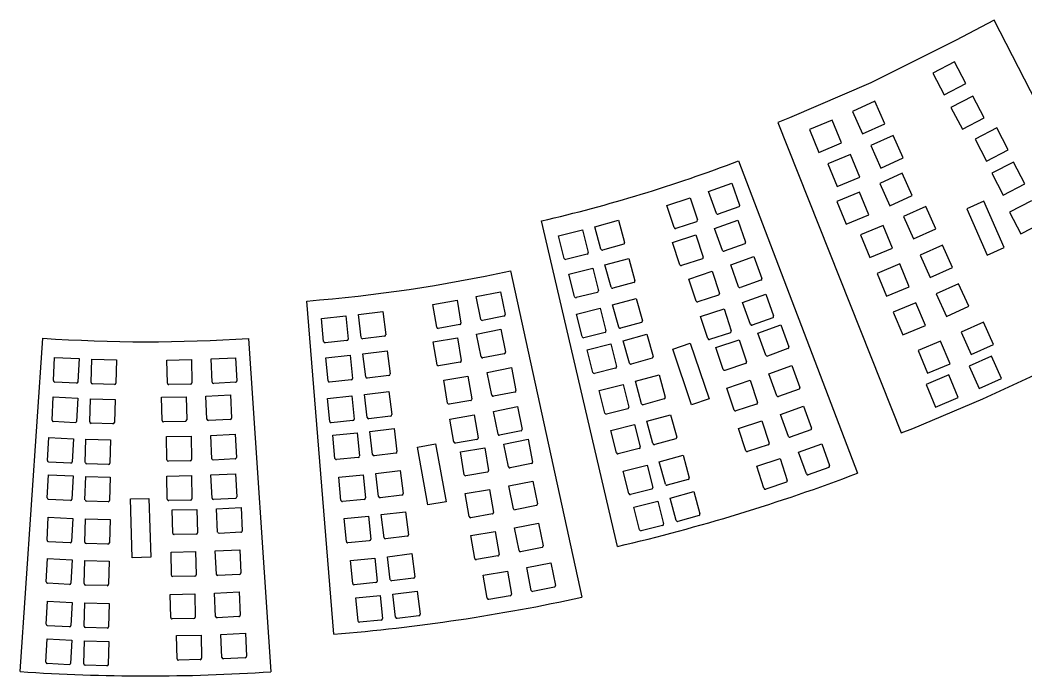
# Model space of a CAD drawing. Extents: x -234 to 632, y -244 to 547.
# Drawn here: x 186.4 to 349.9, y -234.4 to -127.8 of the extents above; entities that cross this region are included whole.
import ezdxf

# ---------------------------------------------------------------- set-up
doc = ezdxf.new("R2010")
doc.units = 0
doc.layers.get('0').update_dxf_attribs({"linetype": 'CONTINUOUS'})

msp = doc.modelspace()

# ---------------------------------------------------------------- linework, layer by layer
at = {"color": 7, "linetype": 'CONTINUOUS'}
for p, q in [((344.76, -127.82), (338.44, -131.12)), ((397.7, -231.41), (344.76, -127.82)), ((338.29, -134.61), (334.75, -136.45)), ((340.14, -138.15), (338.29, -134.61)), ((334.75, -136.45), (336.59, -139.99)), ((336.59, -139.99), (340.14, -138.15)), ((341.26, -140.17), (337.72, -142.01)), ((343.11, -143.71), (341.26, -140.17)), ((325.33, -141.02), (321.69, -142.67)), ((326.98, -144.66), (325.33, -141.02)), ((337.72, -142.01), (339.57, -145.55)), ((311.47, -143.7), (309.57, -144.45)), ((321.69, -142.67), (323.34, -146.3)), ((339.57, -145.55), (343.11, -143.71)), ((309.57, -144.45), (329.63, -194.94)), ((318.39, -144.1), (314.7, -145.63)), ((319.93, -147.79), (318.39, -144.1)), ((323.34, -146.3), (326.98, -144.66)), ((345.2, -145.34), (341.66, -147.19)), ((347.04, -148.89), (345.2, -145.34)), ((314.7, -145.63), (316.24, -149.32)), ((328.31, -146.59), (324.67, -148.23)), ((329.95, -150.23), (328.31, -146.59)), ((316.24, -149.32), (319.93, -147.79)), ((324.67, -148.23), (326.31, -151.87)), ((341.66, -147.19), (343.5, -150.73)), ((321.36, -149.66), (317.68, -151.2)), ((322.9, -153.35), (321.36, -149.66)), ((326.31, -151.87), (329.95, -150.23)), ((343.5, -150.73), (347.04, -148.89)), ((303.19, -150.72), (322.54, -201.48)), ((317.68, -151.2), (319.21, -154.88)), ((347.88, -150.89), (344.34, -152.73)), ((349.72, -154.43), (347.88, -150.89)), ((319.21, -154.88), (322.9, -153.35)), ((329.79, -152.72), (326.15, -154.36)), ((331.43, -156.36), (329.79, -152.72)), ((344.34, -152.73), (346.18, -156.27)), ((298.33, -155.69), (302.09, -154.33)), ((302.09, -154.33), (303.37, -157.88)), ((326.15, -154.36), (327.79, -158)), ((346.18, -156.27), (349.72, -154.43)), ((291.52, -157.97), (295.32, -156.72)), ((295.32, -156.72), (296.5, -160.31)), ((299.61, -159.24), (298.33, -155.69)), ((322.85, -155.79), (319.16, -157.33)), ((324.38, -159.48), (322.85, -155.79)), ((327.79, -158), (331.43, -156.36)), ((292.7, -161.56), (291.52, -157.97)), ((303.24, -158.17), (299.9, -159.37)), ((319.16, -157.33), (320.69, -161.01)), ((333.64, -158.12), (330, -159.76)), ((335.28, -161.76), (333.64, -158.12)), ((343.05, -157.27), (340.31, -158.48)), ((340.31, -158.48), (343.62, -166.01)), ((346.36, -164.8), (343.05, -157.27)), ((350.8, -157.18), (347.26, -159.02)), ((320.69, -161.01), (324.38, -159.48)), ((330, -159.76), (331.64, -163.4)), ((347.26, -159.02), (349.1, -162.56)), ((283.53, -213.38), (271.18, -160.48)), ((279.81, -161.41), (283.67, -160.35)), ((280.82, -165.05), (279.81, -161.41)), ((283.67, -160.35), (284.67, -163.98)), ((296.35, -160.59), (292.98, -161.7)), ((299.29, -161.71), (303.05, -160.36)), ((300.57, -165.27), (299.29, -161.71)), ((303.05, -160.36), (304.33, -163.91)), ((326.69, -161.2), (323.01, -162.73)), ((328.23, -164.88), (326.69, -161.2)), ((331.64, -163.4), (335.28, -161.76)), ((349.1, -162.56), (352.64, -160.72)), ((273.94, -162.91), (277.82, -161.93)), ((274.86, -166.57), (273.94, -162.91)), ((277.82, -161.93), (278.74, -165.6)), ((292.47, -164), (296.27, -162.75)), ((296.27, -162.75), (297.45, -166.34)), ((323.01, -162.73), (324.54, -166.42)), ((284.52, -164.26), (281.09, -165.21)), ((293.65, -167.59), (292.47, -164)), ((304.19, -164.2), (300.85, -165.4)), ((324.54, -166.42), (328.23, -164.88)), ((336.34, -164.39), (332.71, -166.04)), ((337.99, -168.03), (336.34, -164.39)), ((343.62, -166.01), (346.36, -164.8)), ((278.58, -165.87), (275.13, -166.73)), ((281.47, -167.62), (285.33, -166.56)), ((285.33, -166.56), (286.33, -170.2)), ((297.31, -166.62), (293.93, -167.73)), ((301.91, -167.62), (305.68, -166.27)), ((305.68, -166.27), (306.96, -169.82)), ((332.71, -166.04), (334.35, -169.68)), ((275.6, -169.12), (279.48, -168.15)), ((279.48, -168.15), (280.4, -171.81)), ((282.47, -171.26), (281.47, -167.62)), ((303.19, -171.17), (301.91, -167.62)), ((329.4, -167.47), (325.71, -169.01)), ((330.94, -171.16), (329.4, -167.47)), ((334.35, -169.68), (337.99, -168.03)), ((266.1, -168.57), (277.73, -221.64)), ((276.52, -172.78), (275.6, -169.12)), ((295.1, -169.91), (298.9, -168.66)), ((296.28, -173.5), (295.1, -169.91)), ((298.9, -168.66), (300.08, -172.25)), ((325.71, -169.01), (327.25, -172.69)), ((286.17, -170.47), (282.75, -171.42)), ((306.82, -170.1), (303.48, -171.31)), ((327.25, -172.69), (330.94, -171.16)), ((338.97, -170.69), (335.33, -172.34)), ((340.61, -174.33), (338.97, -170.69)), ((260.56, -172.77), (264.48, -171.99)), ((261.3, -176.47), (260.56, -172.77)), ((264.48, -171.99), (265.23, -175.69)), ((280.24, -172.08), (276.79, -172.94)), ((282.71, -174.12), (286.56, -173.06)), ((286.56, -173.06), (287.57, -176.7)), ((299.93, -172.53), (296.56, -173.64)), ((303.84, -173.73), (307.61, -172.37)), ((307.61, -172.37), (308.89, -175.92)), ((335.33, -172.34), (336.97, -175.98)), ((237.4, -227.65), (233, -173.5)), ((253.48, -174.03), (257.43, -173.35)), ((254.12, -177.75), (253.48, -174.03)), ((257.43, -173.35), (258.06, -177.07)), ((276.84, -175.62), (280.72, -174.65)), ((280.72, -174.65), (281.64, -178.31)), ((283.71, -177.76), (282.71, -174.12)), ((297.03, -176.01), (300.83, -174.77)), ((300.83, -174.77), (302.01, -178.35)), ((305.12, -177.28), (303.84, -173.73)), ((332.03, -173.77), (328.34, -175.31)), ((333.56, -177.46), (332.03, -173.77)), ((336.97, -175.98), (340.61, -174.33)), ((235.38, -176.31), (239.36, -175.92)), ((235.74, -180.07), (235.38, -176.31)), ((239.36, -175.92), (239.72, -179.68)), ((241.4, -175.7), (245.37, -175.21)), ((241.86, -179.44), (241.4, -175.7)), ((245.37, -175.21), (245.83, -178.96)), ((265.05, -175.95), (261.57, -176.65)), ((277.76, -179.28), (276.84, -175.62)), ((298.21, -179.6), (297.03, -176.01)), ((308.75, -176.21), (305.41, -177.41)), ((328.34, -175.31), (329.88, -178.99)), ((257.88, -177.33), (254.38, -177.93)), ((260.61, -178.87), (264.54, -178.09)), ((264.54, -178.09), (265.28, -181.79)), ((287.41, -176.98), (283.99, -177.92)), ((306.32, -178.74), (310.08, -177.38)), ((310.08, -177.38), (311.36, -180.94)), ((329.88, -178.99), (333.56, -177.46)), ((342.99, -176.93), (339.35, -178.57)), ((344.63, -180.57), (342.99, -176.93)), ((186.4, -233.73), (190.09, -179.52)), ((223.54, -179.56), (227.18, -233.77)), ((245.63, -179.21), (242.1, -179.64)), ((253.54, -180.13), (257.48, -179.46)), ((257.48, -179.46), (258.11, -183.18)), ((261.36, -182.58), (260.61, -178.87)), ((281.48, -178.58), (278.03, -179.45)), ((284.44, -179.94), (288.29, -178.87)), ((288.29, -178.87), (289.3, -182.51)), ((301.86, -178.64), (298.49, -179.74)), ((299.5, -181.03), (303.3, -179.78)), ((303.3, -179.78), (304.48, -183.36)), ((307.6, -182.29), (306.32, -178.74)), ((339.35, -178.57), (340.99, -182.21)), ((239.52, -179.92), (235.99, -180.27)), ((254.17, -183.85), (253.54, -180.13)), ((278.57, -181.43), (282.45, -180.46)), ((279.49, -185.09), (278.57, -181.43)), ((282.45, -180.46), (283.37, -184.12)), ((285.44, -183.58), (284.44, -179.94)), ((292.48, -181.29), (295.32, -180.33)), ((295.56, -190.35), (292.48, -181.29)), ((295.32, -180.33), (298.4, -189.38)), ((300.68, -184.61), (299.5, -181.03)), ((311.22, -181.22), (307.88, -182.43)), ((336.04, -180.01), (332.36, -181.54)), ((337.58, -183.69), (336.04, -180.01)), ((340.99, -182.21), (344.63, -180.57)), ((191.82, -186.42), (192.01, -182.65)), ((192.01, -182.65), (196.01, -182.86)), ((196.01, -182.86), (195.81, -186.63)), ((197.96, -186.72), (198.06, -182.94)), ((198.06, -182.94), (202.06, -183.05)), ((202.06, -183.05), (201.96, -186.83)), ((210.26, -183.08), (214.26, -183)), ((210.34, -186.86), (210.26, -183.08)), ((214.26, -183), (214.34, -186.78)), ((217.45, -182.89), (221.44, -182.7)), ((217.63, -186.66), (217.45, -182.89)), ((221.44, -182.7), (221.63, -186.47)), ((236.1, -182.7), (240.08, -182.31)), ((236.46, -186.45), (236.1, -182.7)), ((240.08, -182.31), (240.44, -186.07)), ((242.12, -182.08), (246.09, -181.6)), ((242.58, -185.83), (242.12, -182.08)), ((246.09, -181.6), (246.55, -185.35)), ((265.1, -182.06), (261.62, -182.75)), ((289.14, -182.79), (285.72, -183.73)), ((332.36, -181.54), (333.89, -185.23)), ((344.32, -182.43), (340.68, -184.07)), ((345.96, -186.07), (344.32, -182.43)), ((257.93, -183.44), (254.43, -184.03)), ((262.34, -185.1), (266.26, -184.32)), ((266.26, -184.32), (267, -188.02)), ((283.2, -184.39), (279.76, -185.26)), ((304.34, -183.65), (300.96, -184.76)), ((308.11, -185.34), (311.87, -183.99)), ((311.87, -183.99), (313.15, -187.54)), ((333.89, -185.23), (337.58, -183.69)), ((340.68, -184.07), (342.32, -187.71)), ((240.24, -186.31), (236.71, -186.66)), ((246.35, -185.6), (242.83, -186.03)), ((255.26, -186.36), (259.2, -185.69)), ((255.9, -190.08), (255.26, -186.36)), ((259.2, -185.69), (259.84, -189.41)), ((263.08, -188.81), (262.34, -185.1)), ((286.42, -186.54), (290.28, -185.48)), ((290.28, -185.48), (291.28, -189.12)), ((301.3, -187.63), (305.1, -186.38)), ((305.1, -186.38), (306.27, -189.97)), ((309.39, -188.9), (308.11, -185.34)), ((337.38, -185.5), (333.69, -187.04)), ((338.91, -189.19), (337.38, -185.5)), ((342.32, -187.71), (345.96, -186.07)), ((195.58, -186.84), (192.03, -186.66)), ((201.73, -187.05), (198.18, -186.95)), ((214.12, -187.01), (210.57, -187.08)), ((221.41, -186.7), (217.87, -186.88)), ((280.55, -188.04), (284.43, -187.06)), ((284.43, -187.06), (285.35, -190.73)), ((287.42, -190.18), (286.42, -186.54)), ((302.47, -191.22), (301.3, -187.63)), ((313.02, -187.83), (309.68, -189.03)), ((333.69, -187.04), (335.22, -190.73)), ((191.59, -192.85), (191.78, -189.08)), ((191.78, -189.08), (195.78, -189.29)), ((195.78, -189.29), (195.58, -193.06)), ((197.72, -193.14), (197.83, -189.37)), ((197.83, -189.37), (201.83, -189.48)), ((201.83, -189.48), (201.72, -193.25)), ((209.41, -189.13), (213.41, -189.05)), ((209.48, -192.9), (209.41, -189.13)), ((213.41, -189.05), (213.48, -192.82)), ((216.59, -188.94), (220.59, -188.74)), ((216.78, -192.71), (216.59, -188.94)), ((220.59, -188.74), (220.77, -192.51)), ((236.36, -189.31), (240.34, -188.92)), ((236.73, -193.07), (236.36, -189.31)), ((240.34, -188.92), (240.71, -192.68)), ((242.39, -188.7), (246.36, -188.22)), ((242.84, -192.45), (242.39, -188.7)), ((246.36, -188.22), (246.81, -191.96)), ((266.83, -188.29), (263.35, -188.98)), ((281.47, -191.7), (280.55, -188.04)), ((291.12, -189.39), (287.7, -190.34)), ((298.4, -189.38), (295.56, -190.35)), ((335.22, -190.73), (338.91, -189.19)), ((259.66, -189.67), (256.16, -190.26)), ((263.35, -191.43), (267.27, -190.64)), ((267.27, -190.64), (268.01, -194.35)), ((285.19, -191), (281.74, -191.86)), ((306.13, -190.25), (302.76, -191.36)), ((310.01, -191.95), (313.77, -190.59)), ((313.77, -190.59), (315.05, -194.15)), ((220.56, -192.75), (217.01, -192.92)), ((246.62, -192.21), (243.09, -192.64)), ((256.27, -192.68), (260.21, -192.01)), ((256.91, -196.41), (256.27, -192.68)), ((260.21, -192.01), (260.85, -195.73)), ((264.09, -195.13), (263.35, -191.43)), ((288.28, -193.03), (292.13, -191.97)), ((292.13, -191.97), (293.14, -195.61)), ((311.29, -195.5), (310.01, -191.95)), ((195.35, -193.27), (191.8, -193.09)), ((201.49, -193.47), (197.94, -193.37)), ((213.26, -193.05), (209.71, -193.12)), ((240.51, -192.93), (236.97, -193.27)), ((243.24, -194.7), (247.21, -194.22)), ((247.21, -194.22), (247.66, -197.97)), ((282.41, -194.53), (286.29, -193.55)), ((283.33, -198.19), (282.41, -194.53)), ((286.29, -193.55), (287.21, -197.22)), ((289.28, -196.67), (288.28, -193.03)), ((303.2, -194.24), (307, -192.99)), ((304.37, -197.82), (303.2, -194.24)), ((307, -192.99), (308.17, -196.58)), ((314.92, -194.43), (311.58, -195.64)), ((329.63, -194.94), (331.53, -194.19)), ((190.87, -199.43), (191.06, -195.66)), ((191.06, -195.66), (195.06, -195.87)), ((195.06, -195.87), (194.86, -199.64)), ((197, -199.72), (197.11, -195.95)), ((197.11, -195.95), (201.11, -196.06)), ((201.11, -196.06), (201, -199.83)), ((210.19, -195.54), (214.19, -195.46)), ((210.27, -199.32), (210.19, -195.54)), ((214.19, -195.46), (214.27, -199.24)), ((217.38, -195.35), (221.37, -195.16)), ((217.56, -199.13), (217.38, -195.35)), ((221.37, -195.16), (221.56, -198.93)), ((237.21, -195.31), (241.19, -194.93)), ((237.58, -199.07), (237.21, -195.31)), ((241.19, -194.93), (241.56, -198.68)), ((243.69, -198.45), (243.24, -194.7)), ((260.66, -195.99), (257.16, -196.59)), ((267.84, -194.61), (264.35, -195.31)), ((265.05, -196.75), (268.97, -195.97)), ((268.97, -195.97), (269.72, -199.67)), ((292.98, -195.88), (289.56, -196.83)), ((250.99, -197.23), (253.94, -196.7)), ((252.69, -206.64), (250.99, -197.23)), ((253.94, -196.7), (255.65, -206.11)), ((257.97, -198.01), (261.92, -197.33)), ((261.92, -197.33), (262.55, -201.05)), ((265.79, -200.45), (265.05, -196.75)), ((287.05, -197.49), (283.6, -198.35)), ((308.03, -196.86), (304.66, -197.97)), ((312.95, -198.05), (316.71, -196.69)), ((316.71, -196.69), (317.99, -200.24)), ((221.34, -199.17), (217.79, -199.34)), ((241.36, -198.93), (237.82, -199.27)), ((247.47, -198.22), (243.94, -198.65)), ((258.61, -201.73), (257.97, -198.01)), ((290.3, -199.63), (294.16, -198.57)), ((294.16, -198.57), (295.16, -202.21)), ((306.14, -200.33), (309.94, -199.08)), ((309.94, -199.08), (311.11, -202.67)), ((314.23, -201.6), (312.95, -198.05)), ((194.63, -199.85), (191.08, -199.67)), ((200.77, -200.05), (197.22, -199.95)), ((214.05, -199.47), (210.5, -199.54)), ((244.22, -201.53), (248.19, -201.04)), ((248.19, -201.04), (248.65, -204.79)), ((269.54, -199.93), (266.06, -200.63)), ((284.44, -201.13), (288.32, -200.15)), ((288.32, -200.15), (289.23, -203.82)), ((291.31, -203.27), (290.3, -199.63)), ((307.31, -203.92), (306.14, -200.33)), ((317.86, -200.53), (314.52, -201.73)), ((190.82, -205.49), (191.01, -201.72)), ((191.01, -201.72), (195.01, -201.93)), ((195.01, -201.93), (194.81, -205.7)), ((196.95, -205.79), (197.06, -202.01)), ((197.06, -202.01), (201.06, -202.12)), ((201.06, -202.12), (200.95, -205.9)), ((210.25, -201.95), (214.25, -201.87)), ((210.32, -205.72), (210.25, -201.95)), ((214.25, -201.87), (214.32, -205.64)), ((217.43, -201.76), (221.43, -201.56)), ((217.62, -205.53), (217.43, -201.76)), ((221.43, -201.56), (221.61, -205.33)), ((238.2, -202.14), (242.18, -201.75)), ((238.56, -205.9), (238.2, -202.14)), ((242.18, -201.75), (242.55, -205.51)), ((244.68, -205.28), (244.22, -201.53)), ((262.37, -201.31), (258.87, -201.91)), ((285.35, -204.79), (284.44, -201.13)), ((295.01, -202.48), (291.58, -203.43)), ((258.77, -204.8), (262.72, -204.13)), ((262.72, -204.13), (263.35, -207.85)), ((265.85, -203.55), (269.77, -202.76)), ((266.59, -207.25), (265.85, -203.55)), ((269.77, -202.76), (270.51, -206.47)), ((289.07, -204.09), (285.63, -204.95)), ((310.97, -202.95), (307.6, -204.06)), ((194.58, -205.91), (191.03, -205.73)), ((204.35, -205.66), (207.35, -205.57)), ((204.64, -215.22), (204.35, -205.66)), ((207.35, -205.57), (207.64, -215.13)), ((214.1, -205.87), (210.55, -205.94)), ((221.4, -205.57), (217.85, -205.74)), ((242.34, -205.75), (238.81, -206.1)), ((248.45, -205.04), (244.93, -205.47)), ((259.41, -208.53), (258.77, -204.8)), ((292.05, -205.52), (295.91, -204.46)), ((293.06, -209.16), (292.05, -205.52)), ((295.91, -204.46), (296.91, -208.1)), ((200.72, -206.11), (197.17, -206.02)), ((211.14, -207.46), (215.14, -207.38)), ((211.22, -211.24), (211.14, -207.46)), ((215.14, -207.38), (215.22, -211.16)), ((218.33, -207.27), (222.33, -207.08)), ((218.51, -211.04), (218.33, -207.27)), ((222.33, -207.08), (222.51, -210.85)), ((255.65, -206.11), (252.69, -206.64)), ((270.34, -206.73), (266.86, -207.43)), ((286.19, -207.02), (290.07, -206.05)), ((287.1, -210.68), (286.19, -207.02)), ((290.07, -206.05), (290.98, -209.71)), ((190.78, -212.39), (190.97, -208.62)), ((190.97, -208.62), (194.97, -208.83)), ((194.97, -208.83), (194.77, -212.6)), ((196.92, -212.68), (197.02, -208.91)), ((197.02, -208.91), (201.02, -209.02)), ((201.02, -209.02), (200.92, -212.79)), ((239.08, -208.83), (243.06, -208.44)), ((239.44, -212.59), (239.08, -208.83)), ((243.06, -208.44), (243.42, -212.2)), ((245.1, -208.22), (249.07, -207.74)), ((245.56, -211.97), (245.1, -208.22)), ((249.07, -207.74), (249.53, -211.49)), ((263.17, -208.11), (259.67, -208.71)), ((296.76, -208.37), (293.33, -209.32)), ((266.75, -210.36), (270.68, -209.58)), ((267.5, -214.06), (266.75, -210.36)), ((270.68, -209.58), (271.42, -213.28)), ((290.82, -209.98), (287.38, -210.84)), ((215, -211.39), (211.45, -211.46)), ((222.3, -211.08), (218.75, -211.26)), ((243.22, -212.45), (239.69, -212.79)), ((249.33, -211.74), (245.81, -212.16)), ((259.68, -211.62), (263.62, -210.94)), ((260.31, -215.34), (259.68, -211.62)), ((263.62, -210.94), (264.25, -214.67)), ((194.54, -212.81), (190.99, -212.62)), ((200.68, -213.01), (197.13, -212.91)), ((218.11, -214.11), (222.11, -213.92)), ((218.3, -217.89), (218.11, -214.11)), ((222.11, -213.92), (222.29, -217.69)), ((271.24, -213.54), (267.76, -214.24)), ((190.65, -219.14), (190.85, -215.37)), ((190.85, -215.37), (194.84, -215.57)), ((194.84, -215.57), (194.65, -219.35)), ((196.79, -219.43), (196.9, -215.66)), ((196.9, -215.66), (200.9, -215.77)), ((200.9, -215.77), (200.79, -219.54)), ((207.64, -215.13), (204.64, -215.22)), ((210.93, -214.31), (214.93, -214.22)), ((211, -218.08), (210.93, -214.31)), ((214.93, -214.22), (215, -218)), ((240.1, -215.66), (244.09, -215.27)), ((240.47, -219.42), (240.1, -215.66)), ((244.09, -215.27), (244.45, -219.03)), ((246.13, -215.05), (250.1, -214.56)), ((246.58, -218.8), (246.13, -215.05)), ((250.1, -214.56), (250.55, -218.31)), ((264.07, -214.92), (260.57, -215.52)), ((261.68, -218.08), (265.63, -217.41)), ((265.63, -217.41), (266.26, -221.13)), ((268.76, -216.83), (272.68, -216.04)), ((269.5, -220.53), (268.76, -216.83)), ((272.68, -216.04), (273.42, -219.74)), ((214.78, -218.23), (211.23, -218.3)), ((222.08, -217.93), (218.53, -218.1)), ((250.36, -218.56), (246.83, -218.99)), ((262.32, -221.8), (261.68, -218.08)), ((194.41, -219.56), (190.87, -219.37)), ((200.56, -219.76), (197.01, -219.66)), ((244.25, -219.27), (240.72, -219.62)), ((246.99, -221.13), (250.96, -220.65)), ((250.96, -220.65), (251.42, -224.4)), ((273.25, -220.01), (269.77, -220.7)), ((190.66, -226.04), (190.85, -222.27)), ((190.85, -222.27), (194.85, -222.48)), ((210.81, -221.18), (214.81, -221.1)), ((210.89, -224.95), (210.81, -221.18)), ((214.81, -221.1), (214.88, -224.87)), ((218, -220.99), (221.99, -220.79)), ((218.18, -224.76), (218, -220.99)), ((221.99, -220.79), (222.17, -224.56)), ((240.97, -221.75), (244.95, -221.36)), ((241.33, -225.5), (240.97, -221.75)), ((244.95, -221.36), (245.31, -225.12)), ((247.44, -224.88), (246.99, -221.13)), ((266.08, -221.39), (262.58, -221.99)), ((194.85, -222.48), (194.65, -226.25)), ((196.8, -226.33), (196.9, -222.56)), ((196.9, -222.56), (200.9, -222.67)), ((200.9, -222.67), (200.79, -226.45)), ((214.67, -225.1), (211.11, -225.17)), ((221.96, -224.8), (218.41, -224.97)), ((245.11, -225.36), (241.58, -225.7)), ((251.22, -224.65), (247.69, -225.08)), ((194.42, -226.46), (190.87, -226.28)), ((200.56, -226.66), (197.01, -226.56)), ((190.61, -232.19), (190.8, -228.42)), ((190.8, -228.42), (194.8, -228.62)), ((194.8, -228.62), (194.6, -232.4)), ((196.75, -232.48), (196.85, -228.71)), ((196.85, -228.71), (200.85, -228.82)), ((200.85, -228.82), (200.74, -232.59)), ((211.83, -227.87), (215.83, -227.79)), ((211.91, -231.64), (211.83, -227.87)), ((215.83, -227.79), (215.91, -231.56)), ((219.02, -227.68), (223.02, -227.48)), ((219.2, -231.45), (219.02, -227.68)), ((223.02, -227.48), (223.2, -231.25)), ((215.69, -231.79), (212.14, -231.86)), ((222.99, -231.49), (219.44, -231.66)), ((194.37, -232.61), (190.82, -232.42)), ((200.51, -232.81), (196.96, -232.71))]:
    msp.add_line(p, q, dxfattribs=at)
at = {"color": 7, "linetype": 'CONTINUOUS', "flags": 128}
for points in [[(338.44, -131.12), (324.71, -138.01), (311.47, -143.7)], [(331.53, -194.19), (342.89, -189.41), (352.04, -185.17)]]:
    msp.add_lwpolyline(points, dxfattribs=at)
at = {"color": 7, "linetype": 'CONTINUOUS'}
for centre, radius, start, end in [((214.23, 83.61), 250.64, 283.1336, 290.7877), ((303.16, -157.96), 0.224, 289.8168, 19.8168), ((299.82, -159.16), 0.224, 199.8168, 289.8168), ((292.91, -161.49), 0.224, 198.1895, 288.1895), ((296.28, -160.38), 0.224, 288.1895, 18.1895), ((281.03, -164.99), 0.224, 195.4349, 285.4349), ((284.46, -164.04), 0.224, 285.4349, 15.4349), ((304.12, -163.99), 0.224, 289.8168, 19.8168), ((275.08, -166.51), 0.224, 194.0666, 284.0666), ((278.53, -165.65), 0.224, 284.0666, 14.0666), ((297.24, -166.41), 0.224, 288.1895, 18.1895), ((300.78, -165.19), 0.224, 199.8168, 289.8168), ((293.86, -167.52), 0.224, 198.1895, 288.1895), ((212.75, 76.32), 250.64, 274.6361, 282.2902), ((306.75, -169.89), 0.224, 289.8168, 19.8168), ((282.69, -171.2), 0.224, 195.4349, 285.4349), ((286.11, -170.26), 0.224, 285.4349, 15.4349), ((303.4, -171.1), 0.224, 199.8168, 289.8168), ((276.74, -172.73), 0.224, 194.0666, 284.0666), ((280.18, -171.86), 0.224, 284.0666, 14.0666), ((299.86, -172.32), 0.224, 288.1895, 18.1895), ((296.49, -173.43), 0.224, 198.1895, 288.1895), ((261.52, -176.43), 0.224, 191.3193, 281.3193), ((265.01, -175.73), 0.224, 281.3193, 11.3193), ((308.68, -176), 0.224, 289.8168, 19.8168), ((254.34, -177.71), 0.224, 189.6921, 279.6921), ((257.84, -177.11), 0.224, 279.6921, 9.6921), ((283.93, -177.7), 0.224, 195.4349, 285.4349), ((287.35, -176.76), 0.224, 285.4349, 15.4349), ((305.34, -177.2), 0.224, 199.8168, 289.8168), ((207.11, 70.53), 250.64, 266.1056, 273.7597), ((239.5, -179.7), 0.224, 275.5692, 5.5692), ((242.08, -179.42), 0.224, 186.9375, 276.9375), ((245.6, -178.99), 0.224, 276.9375, 6.9375), ((277.98, -179.23), 0.224, 194.0666, 284.0666), ((281.42, -178.37), 0.224, 284.0666, 14.0666), ((298.42, -179.53), 0.224, 198.1895, 288.1895), ((301.79, -178.42), 0.224, 288.1895, 18.1895), ((235.97, -180.04), 0.224, 185.5692, 275.5692), ((311.15, -181.01), 0.224, 289.8168, 19.8168), ((261.58, -182.53), 0.224, 191.3193, 281.3193), ((265.06, -181.84), 0.224, 281.3193, 11.3193), ((289.08, -182.57), 0.224, 285.4349, 15.4349), ((307.81, -182.22), 0.224, 199.8168, 289.8168), ((254.39, -183.81), 0.224, 189.6921, 279.6921), ((257.89, -183.22), 0.224, 279.6921, 9.6921), ((283.15, -184.18), 0.224, 284.0666, 14.0666), ((285.66, -183.52), 0.224, 195.4349, 285.4349), ((300.89, -184.54), 0.224, 198.1895, 288.1895), ((304.27, -183.43), 0.224, 288.1895, 18.1895), ((240.22, -186.09), 0.224, 275.5692, 5.5692), ((242.8, -185.81), 0.224, 186.9375, 276.9375), ((246.33, -185.38), 0.224, 276.9375, 6.9375), ((279.7, -185.04), 0.224, 194.0666, 284.0666), ((192.04, -186.44), 0.224, 177.0387, 267.0387), ((195.59, -186.62), 0.224, 267.0387, 357.0387), ((198.18, -186.72), 0.224, 178.407, 268.407), ((201.73, -186.82), 0.224, 268.407, 358.407), ((210.56, -186.85), 0.224, 181.1616, 271.1616), ((214.11, -186.78), 0.224, 271.1616, 1.1616), ((217.85, -186.65), 0.224, 182.7888, 272.7888), ((221.4, -186.48), 0.224, 272.7888, 2.7888), ((236.69, -186.43), 0.224, 185.5692, 275.5692), ((312.94, -187.62), 0.224, 289.8168, 19.8168), ((259.62, -189.45), 0.224, 279.6921, 9.6921), ((263.3, -188.76), 0.224, 191.3193, 281.3193), ((266.78, -188.07), 0.224, 281.3193, 11.3193), ((291.06, -189.18), 0.224, 285.4349, 15.4349), ((309.6, -188.82), 0.224, 199.8168, 289.8168), ((256.12, -190.04), 0.224, 189.6921, 279.6921), ((285.13, -190.78), 0.224, 284.0666, 14.0666), ((287.64, -190.12), 0.224, 195.4349, 285.4349), ((302.69, -191.15), 0.224, 198.1895, 288.1895), ((306.06, -190.04), 0.224, 288.1895, 18.1895), ((191.81, -192.86), 0.224, 177.0387, 267.0387), ((209.71, -192.9), 0.224, 181.1616, 271.1616), ((213.26, -192.83), 0.224, 271.1616, 1.1616), ((217, -192.7), 0.224, 182.7888, 272.7888), ((220.55, -192.52), 0.224, 272.7888, 2.7888), ((240.49, -192.7), 0.224, 275.5692, 5.5692), ((243.06, -192.42), 0.224, 186.9375, 276.9375), ((246.59, -191.99), 0.224, 276.9375, 6.9375), ((281.69, -191.64), 0.224, 194.0666, 284.0666), ((195.36, -193.04), 0.224, 267.0387, 357.0387), ((197.95, -193.15), 0.224, 178.407, 268.407), ((201.5, -193.25), 0.224, 268.407, 358.407), ((236.95, -193.05), 0.224, 185.5692, 275.5692), ((267.79, -194.39), 0.224, 281.3193, 11.3193), ((314.84, -194.22), 0.224, 289.8168, 19.8168), ((260.63, -195.77), 0.224, 279.6921, 9.6921), ((264.31, -195.09), 0.224, 191.3193, 281.3193), ((292.92, -195.67), 0.224, 285.4349, 15.4349), ((311.5, -195.43), 0.224, 199.8168, 289.8168), ((257.13, -196.37), 0.224, 189.6921, 279.6921), ((286.99, -197.27), 0.224, 284.0666, 14.0666), ((289.5, -196.61), 0.224, 195.4349, 285.4349), ((304.59, -197.75), 0.224, 198.1895, 288.1895), ((307.96, -196.65), 0.224, 288.1895, 18.1895), ((191.09, -199.44), 0.224, 177.0387, 267.0387), ((210.49, -199.32), 0.224, 181.1616, 271.1616), ((214.04, -199.24), 0.224, 271.1616, 1.1616), ((217.78, -199.11), 0.224, 182.7888, 272.7888), ((221.33, -198.94), 0.224, 272.7888, 2.7888), ((237.8, -199.05), 0.224, 185.5692, 275.5692), ((241.34, -198.71), 0.224, 275.5692, 5.5692), ((243.91, -198.42), 0.224, 186.9375, 276.9375), ((247.44, -197.99), 0.224, 276.9375, 6.9375), ((283.55, -198.14), 0.224, 194.0666, 284.0666), ((194.64, -199.63), 0.224, 267.0387, 357.0387), ((197.23, -199.73), 0.224, 178.407, 268.407), ((200.78, -199.83), 0.224, 268.407, 358.407), ((262.33, -201.09), 0.224, 279.6921, 9.6921), ((266.01, -200.41), 0.224, 191.3193, 281.3193), ((269.5, -199.71), 0.224, 281.3193, 11.3193), ((317.78, -200.32), 0.224, 289.8168, 19.8168), ((258.83, -201.69), 0.224, 189.6921, 279.6921), ((214.17, 83.79), 305.16, 283.1384, 290.8003), ((294.95, -202.27), 0.224, 285.4349, 15.4349), ((310.9, -202.74), 0.224, 288.1895, 18.1895), ((314.44, -201.52), 0.224, 199.8168, 289.8168), ((289.02, -203.87), 0.224, 284.0666, 14.0666), ((291.52, -203.21), 0.224, 195.4349, 285.4349), ((307.53, -203.85), 0.224, 198.1895, 288.1895), ((191.04, -205.51), 0.224, 177.0387, 267.0387), ((194.59, -205.69), 0.224, 267.0387, 357.0387), ((197.18, -205.79), 0.224, 178.407, 268.407), ((200.73, -205.89), 0.224, 268.407, 358.407), ((210.55, -205.72), 0.224, 181.1616, 271.1616), ((214.1, -205.65), 0.224, 271.1616, 1.1616), ((217.84, -205.52), 0.224, 182.7888, 272.7888), ((221.39, -205.34), 0.224, 272.7888, 2.7888), ((238.79, -205.88), 0.224, 185.5692, 275.5692), ((242.32, -205.53), 0.224, 275.5692, 5.5692), ((244.9, -205.25), 0.224, 186.9375, 276.9375), ((248.43, -204.82), 0.224, 276.9375, 6.9375), ((285.57, -204.73), 0.224, 194.0666, 284.0666), ((266.81, -207.21), 0.224, 191.3193, 281.3193), ((270.29, -206.51), 0.224, 281.3193, 11.3193), ((259.63, -208.49), 0.224, 189.6921, 279.6921), ((263.13, -207.89), 0.224, 279.6921, 9.6921), ((293.28, -209.1), 0.224, 195.4349, 285.4349), ((296.7, -208.16), 0.224, 285.4349, 15.4349), ((222.29, -210.86), 0.224, 272.7888, 2.7888), ((287.32, -210.63), 0.224, 194.0666, 284.0666), ((290.77, -209.76), 0.224, 284.0666, 14.0666), ((191, -212.4), 0.224, 177.0387, 267.0387), ((211.45, -211.23), 0.224, 181.1616, 271.1616), ((215, -211.16), 0.224, 271.1616, 1.1616), ((218.74, -211.03), 0.224, 182.7888, 272.7888), ((243.2, -212.22), 0.224, 275.5692, 5.5692), ((245.78, -211.94), 0.224, 186.9375, 276.9375), ((249.3, -211.51), 0.224, 276.9375, 6.9375), ((194.55, -212.58), 0.224, 267.0387, 357.0387), ((197.14, -212.69), 0.224, 178.407, 268.407), ((200.69, -212.79), 0.224, 268.407, 358.407), ((239.67, -212.57), 0.224, 185.5692, 275.5692), ((267.72, -214.02), 0.224, 191.3193, 281.3193), ((271.2, -213.32), 0.224, 281.3193, 11.3193), ((260.53, -215.3), 0.224, 189.6921, 279.6921), ((264.03, -214.7), 0.224, 279.6921, 9.6921), ((211.23, -218.08), 0.224, 181.1616, 271.1616), ((214.78, -218), 0.224, 271.1616, 1.1616), ((218.52, -217.88), 0.224, 182.7888, 272.7888), ((222.07, -217.7), 0.224, 272.7888, 2.7888), ((244.23, -219.05), 0.224, 275.5692, 5.5692), ((246.81, -218.77), 0.224, 186.9375, 276.9375), ((250.33, -218.34), 0.224, 276.9375, 6.9375), ((190.88, -219.15), 0.224, 177.0387, 267.0387), ((194.43, -219.33), 0.224, 267.0387, 357.0387), ((197.02, -219.44), 0.224, 178.407, 268.407), ((200.57, -219.54), 0.224, 268.407, 358.407), ((240.69, -219.4), 0.224, 185.5692, 275.5692), ((269.72, -220.48), 0.224, 191.3193, 281.3193), ((273.21, -219.79), 0.224, 281.3193, 11.3193), ((212.71, 76.51), 305.16, 274.641, 282.3028), ((262.54, -221.76), 0.224, 189.6921, 279.6921), ((266.04, -221.17), 0.224, 279.6921, 9.6921), ((211.11, -224.95), 0.224, 181.1616, 271.1616), ((214.66, -224.88), 0.224, 271.1616, 1.1616), ((218.4, -224.75), 0.224, 182.7888, 272.7888), ((221.95, -224.57), 0.224, 272.7888, 2.7888), ((241.55, -225.48), 0.224, 185.5692, 275.5692), ((245.09, -225.14), 0.224, 275.5692, 5.5692), ((247.67, -224.85), 0.224, 186.9375, 276.9375), ((251.19, -224.43), 0.224, 276.9375, 6.9375), ((190.88, -226.05), 0.224, 177.0387, 267.0387), ((194.43, -226.24), 0.224, 267.0387, 357.0387), ((197.02, -226.34), 0.224, 178.407, 268.407), ((200.57, -226.44), 0.224, 268.407, 358.407), ((212.14, -231.64), 0.224, 181.1616, 271.1616), ((215.69, -231.57), 0.224, 271.1616, 1.1616), ((219.43, -231.44), 0.224, 182.7888, 272.7888), ((222.98, -231.26), 0.224, 272.7888, 2.7888), ((207.1, 70.73), 305.16, 266.1105, 273.7724), ((190.83, -232.2), 0.224, 177.0387, 267.0387), ((194.38, -232.38), 0.224, 267.0387, 357.0387), ((196.97, -232.49), 0.224, 178.407, 268.407), ((200.52, -232.59), 0.224, 268.407, 358.407)]:
    msp.add_arc(centre, radius, start, end, dxfattribs=at)

doc.saveas('drawing.dxf')
